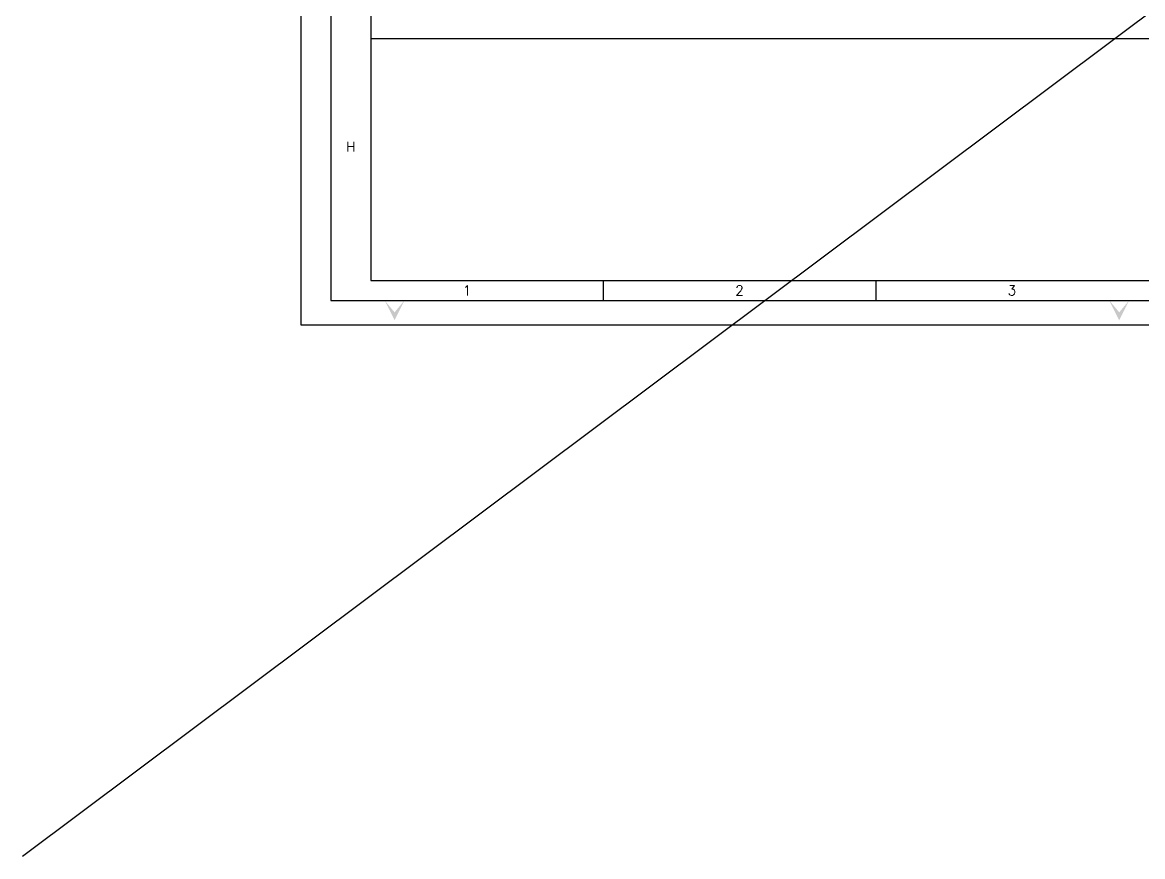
# Model space of a CAD drawing. Header units: millimetres. Extents: x 2659630 to 6742168, y -2425387 to -732288.
# Drawn here: x 2869025 to 2895474, y -968992 to -949297 of the extents above; entities that cross this region are included whole.
import ezdxf
from ezdxf.enums import TextEntityAlignment as Align

# ---------------------------------------------------------------- set-up
doc = ezdxf.new("R2010")
doc.units = ezdxf.units.MM
doc.layers.add('PNA', color=8, linetype='Continuous')
doc.layers.add('S-COLUMN HATCH', color=8, linetype='Continuous')
doc.styles.add('ROMANS', font='r.shx', dxfattribs={"width": 0.7})

# ---------------------------------------------------------------- blocks, each defined once
blk = doc.blocks.new('FOLDER')
at = {"layer": 'PNA'}
for points in [[(-1250, 2500), (0, 0), (0, 1000)], [(1250, 2500), (0, 0), (0, 1000)]]:
    blk.add_solid(points, dxfattribs=at)
blk = doc.blocks.new('A1_SHEET.')
at = {"color": 1}
blk.add_line((828.5, 71.9), (17.5, 71.9), dxfattribs=at)
at = {"flags": 128}
blk.add_lwpolyline([(0, 0), (0, 594), (841, 594), (841, 0)], close=True, dxfattribs=at)
at = {"layer": 'PNA'}
for p, q in [((75.92, 11.2), (75.92, 6.2)), ((144.33, 11.2), (144.33, 6.2))]:
    blk.add_line(p, q, dxfattribs=at)
at = {"layer": 'PNA', "color": 1}
for points in [[(7.5, 6.2), (833.5, 6.2), (833.5, 587.8), (7.5, 587.8)], [(17.5, 11.2), (828.5, 11.2), (828.5, 582.8), (17.5, 582.8)]]:
    blk.add_lwpolyline(points, close=True, dxfattribs=at)
at = {"layer": 'PNA', "xscale": 0.0020000000043068, "yscale": 0.0020000000043068, "zscale": 0.0020000000043068}
for p in [(23.5, 1.2), (205.5, 1.2)]:
    blk.add_blockref('FOLDER', p, dxfattribs=at)
at = {"layer": 'PNA', "style": 'ROMANS'}
for s, p in [('H', (12.5, 44.8)), ('1', (41.72, 8.7)), ('2', (110.13, 8.7)), ('3', (178.55, 8.7))]:
    blk.add_text(s, height=2.5, dxfattribs=at).set_placement(p, align=Align.MIDDLE)

msp = doc.modelspace()

# ---------------------------------------------------------------- linework, layer by layer
at = {"layer": 'S-COLUMN HATCH', "ltscale": 2500}
msp.add_line((2966474.009, -896011.393), (2869024.823, -968991.897), dxfattribs=at)

# ---------------------------------------------------------------- block references
at = {"xscale": 94.00879904875153, "yscale": 94.00879904875153, "zscale": 94.00879904875153}
msp.add_blockref('A1_SHEET.', (2875603.059, -956443.07), dxfattribs=at)

doc.saveas('drawing.dxf')
